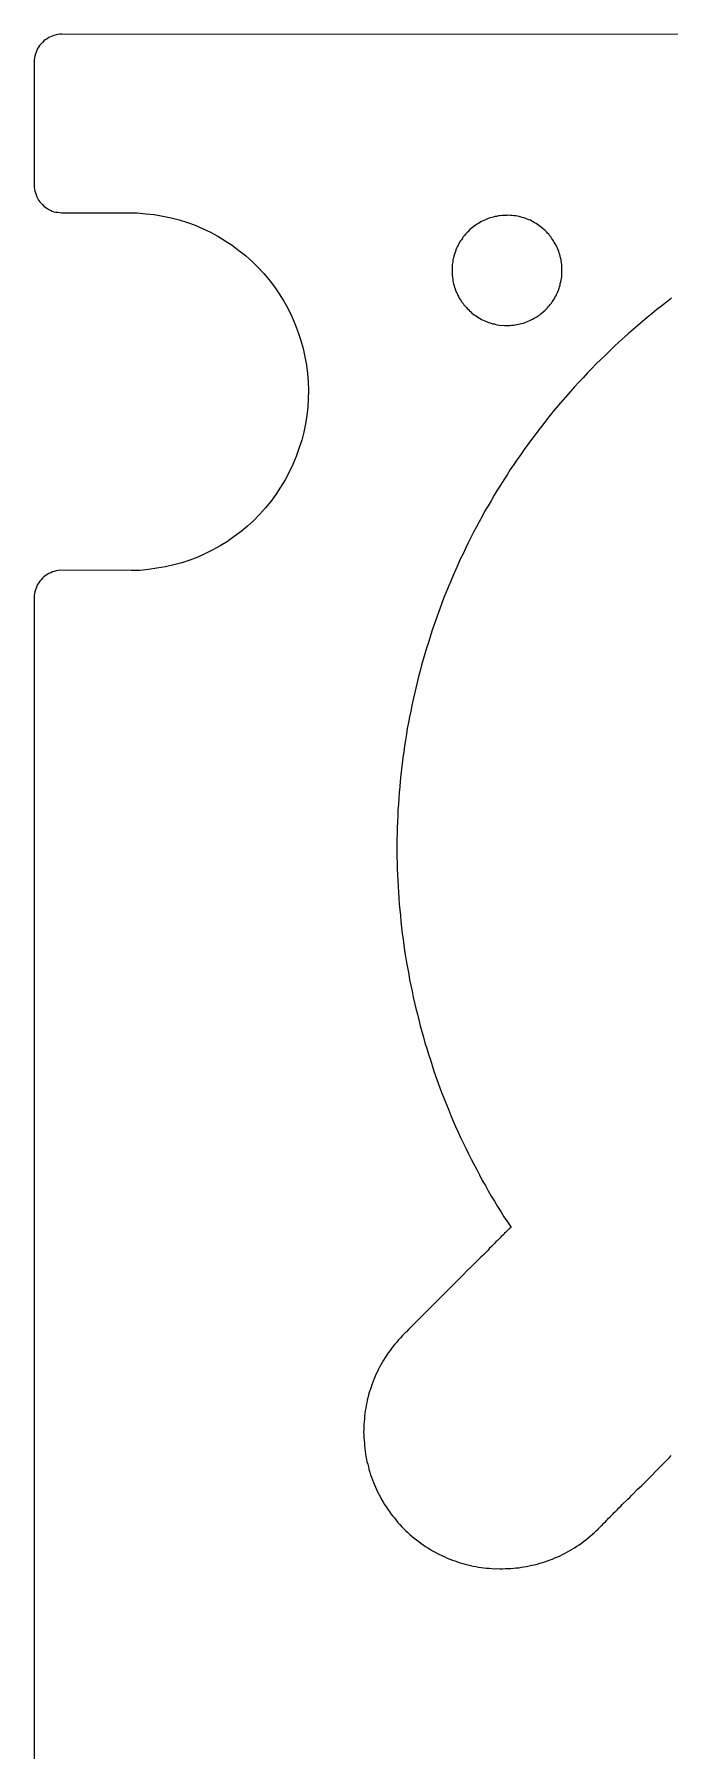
# Model space of a CAD drawing. Extents: x 14 to 158, y 769 to 1204.
# Drawn here: x 14 to 37.1, y 1142 to 1204.3 of the extents above; entities that cross this region are included whole.
import ezdxf

# ---------------------------------------------------------------- set-up
doc = ezdxf.new("R2010")
doc.units = 0

msp = doc.modelspace()

# ---------------------------------------------------------------- linework, layer by layer
at = {"layer": 'Top'}
for p, q in [((14.317443, 1203.968277), (14.26989, 1203.911231)), ((14.374489, 1204.018994), (14.317443, 1203.968277)), ((14.422041, 1204.057052), (14.374489, 1204.018994)), ((14.488581, 1204.098274), (14.422041, 1204.057052)), ((14.545628, 1204.139497), (14.488581, 1204.098274)), ((14.609003, 1204.171225), (14.545628, 1204.139497)), ((14.675544, 1204.196543), (14.609003, 1204.171225)), ((14.73892, 1204.221861), (14.675544, 1204.196543)), ((14.81179, 1204.237685), (14.73892, 1204.221861)), ((14.87833, 1204.253508), (14.81179, 1204.237685)), ((14.9512, 1204.26), (14.87833, 1204.253508)), ((15.0241, 1204.26), (14.9512, 1204.26)), ((156.20052, 1204.252397), (15.0241, 1204.26)), ((14.032211, 1203.410473), (14.02572, 1203.337603)), ((14.048035, 1203.473849), (14.032211, 1203.410473)), ((14.067023, 1203.5468), (14.048035, 1203.473849)), ((14.089176, 1203.613341), (14.067023, 1203.5468)), ((14.114494, 1203.676716), (14.089176, 1203.613341)), ((14.146223, 1203.743257), (14.114494, 1203.676716)), ((14.177951, 1203.800303), (14.146223, 1203.743257)), ((14.219174, 1203.854185), (14.177951, 1203.800303)), ((14.26989, 1203.911231), (14.219174, 1203.854185)), ((14.02572, 1203.337603), (14.0257, 1198.72)), ((14.0257, 1198.72), (14.032192, 1198.64713)), ((14.032192, 1198.64713), (14.048015, 1198.574179)), ((14.048015, 1198.574179), (14.067004, 1198.507639)), ((14.067004, 1198.507639), (14.089157, 1198.444263)), ((14.089157, 1198.444263), (14.114475, 1198.371312)), ((14.114475, 1198.371312), (14.146203, 1198.314265)), ((14.146203, 1198.314265), (14.177931, 1198.25089)), ((14.177931, 1198.25089), (14.219154, 1198.193843)), ((14.219154, 1198.193843), (14.269871, 1198.136797)), ((14.269871, 1198.136797), (14.317423, 1198.08608)), ((14.317423, 1198.08608), (14.364975, 1198.029034)), ((14.364975, 1198.029034), (14.422021, 1197.990976)), ((14.422021, 1197.990976), (14.479068, 1197.949754)), ((14.479068, 1197.949754), (14.545608, 1197.908531)), ((14.545608, 1197.908531), (14.608984, 1197.883213)), ((14.608984, 1197.883213), (14.675524, 1197.851485)), ((14.675524, 1197.851485), (14.7389, 1197.826167)), ((14.7389, 1197.826167), (14.802276, 1197.810343)), ((14.802276, 1197.810343), (14.87831, 1197.803852)), ((14.87831, 1197.803852), (14.95118, 1197.794357)), ((14.95118, 1197.794357), (15.014556, 1197.787866)), ((15.014556, 1197.787866), (17.7501, 1197.78)), ((17.7501, 1197.78), (18.067076, 1197.754682)), ((18.067076, 1197.754682), (18.37455, 1197.722954)), ((18.37455, 1197.722954), (18.682016, 1197.665908)), ((18.682016, 1197.665908), (18.983152, 1197.608861)), ((18.983152, 1197.608861), (19.27477, 1197.526448)), ((19.27477, 1197.526448), (19.575906, 1197.437698)), ((19.575906, 1197.437698), (19.858013, 1197.333092)), ((19.858013, 1197.333092), (20.143301, 1197.209473)), ((20.143301, 1197.209473), (20.419071, 1197.079508)), ((29.82411, 1197.179505), (29.741697, 1197.097092)), ((29.871662, 1197.217563), (29.82411, 1197.179505)), ((29.922379, 1197.252456), (29.871662, 1197.217563)), ((29.963601, 1197.290514), (29.922379, 1197.252456)), ((30.011153, 1197.325407), (29.963601, 1197.290514)), ((30.058705, 1197.357136), (30.011153, 1197.325407)), ((30.115752, 1197.388864), (30.058705, 1197.357136)), ((30.166469, 1197.420592), (30.115752, 1197.388864)), ((30.214021, 1197.455486), (30.166469, 1197.420592)), ((30.271067, 1197.477639), (30.214021, 1197.455486)), ((30.328113, 1197.512532), (30.271067, 1197.477639)), ((30.38516, 1197.534685), (30.328113, 1197.512532)), ((30.432712, 1197.560003), (30.38516, 1197.534685)), ((30.489758, 1197.575826), (30.432712, 1197.560003)), ((30.553134, 1197.601144), (30.489758, 1197.575826)), ((30.667251, 1197.632873), (30.553134, 1197.601144)), ((30.733791, 1197.648696), (30.667251, 1197.632873)), ((30.790837, 1197.65819), (30.733791, 1197.648696)), ((30.854213, 1197.674014), (30.790837, 1197.65819)), ((30.911259, 1197.680506), (30.854213, 1197.674014)), ((30.9778, 1197.69), (30.911259, 1197.680506)), ((31.04116, 1197.683508), (30.9778, 1197.69)), ((31.1077, 1197.69), (31.04116, 1197.683508)), ((31.1711, 1197.69), (31.1077, 1197.69)), ((31.234654, 1197.696492), (31.1711, 1197.69)), ((31.2917, 1197.69), (31.234654, 1197.696492)), ((31.358288, 1197.691204), (31.2917, 1197.69)), ((31.421664, 1197.68171), (31.358288, 1197.691204)), ((31.488205, 1197.675218), (31.421664, 1197.68171)), ((31.545251, 1197.659395), (31.488205, 1197.675218)), ((31.608627, 1197.649901), (31.545251, 1197.659395)), ((31.722744, 1197.618172), (31.608627, 1197.649901)), ((31.789284, 1197.602349), (31.722744, 1197.618172)), ((31.843166, 1197.577031), (31.789284, 1197.602349)), ((31.900212, 1197.561207), (31.843166, 1197.577031)), ((31.957258, 1197.535889), (31.900212, 1197.561207)), ((32.014304, 1197.513736), (31.957258, 1197.535889)), ((32.065021, 1197.478843), (32.014304, 1197.513736)), ((32.122068, 1197.45669), (32.065021, 1197.478843)), ((32.16962, 1197.421797), (32.122068, 1197.45669)), ((32.226666, 1197.399562), (32.16962, 1197.421797)), ((32.274218, 1197.35834), (32.226666, 1197.399562)), ((32.324935, 1197.326611), (32.274218, 1197.35834)), ((32.372487, 1197.291718), (32.324935, 1197.326611)), ((32.420039, 1197.25366), (32.372487, 1197.291718)), ((32.461262, 1197.218767), (32.420039, 1197.25366)), ((32.508814, 1197.180709), (32.461262, 1197.218767)), ((32.550036, 1197.139487), (32.508814, 1197.180709)), ((32.600753, 1197.098264), (32.550036, 1197.139487)), ((20.419071, 1197.079508), (20.68533, 1196.933695)), ((20.68533, 1196.933695), (20.94526, 1196.772034)), ((20.94526, 1196.772034), (21.198844, 1196.610381)), ((21.198844, 1196.610381), (21.442918, 1196.423362)), ((29.335801, 1196.497985), (29.313647, 1196.440938)), ((29.361118, 1196.551866), (29.335801, 1196.497985)), ((29.392847, 1196.608912), (29.361118, 1196.551866)), ((29.418164, 1196.659629), (29.392847, 1196.608912)), ((29.449893, 1196.716676), (29.418164, 1196.659629)), ((29.484786, 1196.764228), (29.449893, 1196.716676)), ((29.516514, 1196.81178), (29.484786, 1196.764228)), ((29.548243, 1196.862497), (29.516514, 1196.81178)), ((29.579971, 1196.910049), (29.548243, 1196.862497)), ((29.621194, 1196.957601), (29.579971, 1196.910049)), ((29.662416, 1197.008318), (29.621194, 1196.957601)), ((29.703639, 1197.04954), (29.662416, 1197.008318)), ((29.741697, 1197.097092), (29.703639, 1197.04954)), ((32.638811, 1197.050712), (32.600753, 1197.098264)), ((32.680034, 1197.009489), (32.638811, 1197.050712)), ((32.711762, 1196.958773), (32.680034, 1197.009489)), ((32.752985, 1196.91122), (32.711762, 1196.958773)), ((32.784713, 1196.863668), (32.752985, 1196.91122)), ((32.819606, 1196.812952), (32.784713, 1196.863668)), ((32.857664, 1196.765399), (32.819606, 1196.812952)), ((32.882982, 1196.717847), (32.857664, 1196.765399)), ((32.91471, 1196.660801), (32.882982, 1196.717847)), ((32.949604, 1196.610084), (32.91471, 1196.660801)), ((32.971757, 1196.553038), (32.949604, 1196.610084)), ((32.997074, 1196.499156), (32.971757, 1196.553038)), ((33.022392, 1196.44211), (32.997074, 1196.499156)), ((21.442918, 1196.423362), (21.683819, 1196.236343)), ((21.683819, 1196.236343), (21.912045, 1196.027138)), ((21.912045, 1196.027138), (22.13076, 1195.81476)), ((29.183488, 1195.905352), (29.173994, 1195.838812)), ((29.18998, 1195.968728), (29.183488, 1195.905352)), ((29.199474, 1196.025774), (29.18998, 1195.968728)), ((29.205966, 1196.092315), (29.199474, 1196.025774)), ((29.224954, 1196.146196), (29.205966, 1196.092315)), ((29.240778, 1196.212737), (29.224954, 1196.146196)), ((29.272506, 1196.326846), (29.240778, 1196.212737)), ((29.297824, 1196.383892), (29.272506, 1196.326846)), ((29.313647, 1196.440938), (29.297824, 1196.383892)), ((33.044545, 1196.385064), (33.022392, 1196.44211)), ((33.060369, 1196.328018), (33.044545, 1196.385064)), ((33.079357, 1196.270971), (33.060369, 1196.328018)), ((33.095181, 1196.213925), (33.079357, 1196.270971)), ((33.111005, 1196.147384), (33.095181, 1196.213925)), ((33.126828, 1196.093503), (33.111005, 1196.147384)), ((33.136322, 1196.026962), (33.126828, 1196.093503)), ((33.142814, 1195.969916), (33.136322, 1196.026962)), ((33.152308, 1195.90654), (33.142814, 1195.969916)), ((33.1588, 1195.84), (33.152308, 1195.90654)), ((22.13076, 1195.81476), (22.343138, 1195.586534)), ((22.343138, 1195.586534), (22.536495, 1195.351963)), ((22.536495, 1195.351963), (22.733025, 1195.101552)), ((29.173994, 1195.838812), (29.174, 1195.58)), ((29.174, 1195.58), (29.183494, 1195.513459)), ((29.183494, 1195.513459), (29.189986, 1195.450084)), ((29.189986, 1195.450084), (29.19948, 1195.383543)), ((29.19948, 1195.383543), (29.205972, 1195.326497)), ((29.205972, 1195.326497), (29.215466, 1195.263121)), ((29.215466, 1195.263121), (29.23129, 1195.206075)), ((33.101551, 1195.218477), (33.117374, 1195.281853)), ((33.117374, 1195.281853), (33.136363, 1195.338899)), ((33.136363, 1195.338899), (33.142854, 1195.40544)), ((33.142854, 1195.40544), (33.152349, 1195.468816)), ((33.152349, 1195.468816), (33.15884, 1195.525862)), ((33.15884, 1195.525862), (33.1588, 1195.84)), ((22.733025, 1195.101552), (22.901023, 1194.847968)), ((22.901023, 1194.847968), (23.072194, 1194.581709)), ((29.23129, 1195.206075), (29.247113, 1195.142699)), ((29.247113, 1195.142699), (29.262937, 1195.085653)), ((29.262937, 1195.085653), (29.288255, 1195.028607)), ((29.288255, 1195.028607), (29.304078, 1194.97156)), ((29.304078, 1194.97156), (29.354795, 1194.857451)), ((29.354795, 1194.857451), (29.376948, 1194.809899)), ((29.376948, 1194.809899), (29.408677, 1194.752853)), ((29.408677, 1194.752853), (29.433994, 1194.695807)), ((29.433994, 1194.695807), (29.465723, 1194.64509)), ((29.465723, 1194.64509), (29.500616, 1194.597538)), ((32.841637, 1194.609956), (32.876531, 1194.657509)), ((32.876531, 1194.657509), (32.908259, 1194.714555)), ((32.908259, 1194.714555), (32.933577, 1194.762107)), ((32.933577, 1194.762107), (32.965305, 1194.819153)), ((32.965305, 1194.819153), (32.987458, 1194.8762)), ((32.987458, 1194.8762), (33.012776, 1194.923752)), ((33.012776, 1194.923752), (33.038094, 1194.980798)), ((33.038094, 1194.980798), (33.053918, 1195.047338)), ((33.053918, 1195.047338), (33.069741, 1195.104385)), ((33.069741, 1195.104385), (33.095059, 1195.161431)), ((33.095059, 1195.161431), (33.101551, 1195.218477)), ((37.136611, 1194.687487), (36.955937, 1194.551185)), ((23.072194, 1194.581709), (23.227517, 1194.305931)), ((23.227517, 1194.305931), (23.363819, 1194.020651)), ((23.363819, 1194.020651), (23.487438, 1193.738536)), ((29.500616, 1194.597538), (29.532344, 1194.549986)), ((29.532344, 1194.549986), (29.573567, 1194.499269)), ((29.573567, 1194.499269), (29.605295, 1194.451717)), ((29.605295, 1194.451717), (29.646518, 1194.404165)), ((29.646518, 1194.404165), (29.687741, 1194.362942)), ((29.687741, 1194.362942), (29.725798, 1194.312225)), ((29.725798, 1194.312225), (29.767021, 1194.274167)), ((29.767021, 1194.274167), (29.808244, 1194.232945)), ((29.808244, 1194.232945), (29.855796, 1194.191722)), ((29.855796, 1194.191722), (29.897018, 1194.1505)), ((29.897018, 1194.1505), (29.94457, 1194.109277)), ((29.94457, 1194.109277), (29.995287, 1194.077549)), ((29.995287, 1194.077549), (30.042839, 1194.04582)), ((30.042839, 1194.04582), (30.093556, 1194.014092)), ((30.093556, 1194.014092), (30.141108, 1193.982363)), ((32.201153, 1193.991723), (32.248705, 1194.017041)), ((32.248705, 1194.017041), (32.305752, 1194.058263)), ((32.305752, 1194.058263), (32.356468, 1194.089992)), ((32.356468, 1194.089992), (32.397691, 1194.12172)), ((32.397691, 1194.12172), (32.492787, 1194.204141)), ((32.492787, 1194.204141), (32.53401, 1194.242199)), ((32.53401, 1194.242199), (32.575232, 1194.283421)), ((32.575232, 1194.283421), (32.622784, 1194.324644)), ((32.622784, 1194.324644), (32.664007, 1194.372196)), ((32.664007, 1194.372196), (32.695735, 1194.413419)), ((32.695735, 1194.413419), (32.736958, 1194.464135)), ((32.736958, 1194.464135), (32.778181, 1194.511688)), ((32.778181, 1194.511688), (32.809909, 1194.55924)), ((32.809909, 1194.55924), (32.841637, 1194.609956)), ((36.429748, 1194.135941), (36.252239, 1193.990136)), ((36.600919, 1194.275416), (36.429748, 1194.135941)), ((36.778428, 1194.411718), (36.600919, 1194.275416)), ((36.955937, 1194.551185), (36.778428, 1194.411718)), ((23.487438, 1193.738536), (23.592044, 1193.446918)), ((23.592044, 1193.446918), (23.690305, 1193.152128)), ((30.141108, 1193.982363), (30.198155, 1193.94747)), ((30.198155, 1193.94747), (30.245707, 1193.915742)), ((30.245707, 1193.915742), (30.302753, 1193.890424)), ((30.302753, 1193.890424), (30.359799, 1193.868271)), ((30.359799, 1193.868271), (30.473908, 1193.817554)), ((30.473908, 1193.817554), (30.588025, 1193.785826)), ((30.588025, 1193.785826), (30.645072, 1193.760508)), ((30.645072, 1193.760508), (30.708447, 1193.754016)), ((30.708447, 1193.754016), (30.765494, 1193.738193)), ((30.765494, 1193.738193), (30.828869, 1193.722369)), ((30.828869, 1193.722369), (30.885916, 1193.712875)), ((30.885916, 1193.712875), (30.952456, 1193.703381)), ((30.952456, 1193.703381), (31.0158, 1193.71)), ((31.0158, 1193.71), (31.08234, 1193.703508)), ((31.08234, 1193.703508), (31.2694, 1193.7)), ((31.2694, 1193.7), (31.332776, 1193.706492)), ((31.332776, 1193.706492), (31.399316, 1193.715986)), ((31.399316, 1193.715986), (31.462692, 1193.72548)), ((31.462692, 1193.72548), (31.519738, 1193.731972)), ((31.519738, 1193.731972), (31.586279, 1193.741466)), ((31.586279, 1193.741466), (31.64016, 1193.75729)), ((31.64016, 1193.75729), (31.697207, 1193.773113)), ((31.697207, 1193.773113), (31.763747, 1193.788937)), ((31.763747, 1193.788937), (31.820793, 1193.80476)), ((31.820793, 1193.80476), (31.93491, 1193.855477)), ((31.93491, 1193.855477), (31.991957, 1193.87763)), ((31.991957, 1193.87763), (32.045838, 1193.902948)), ((32.045838, 1193.902948), (32.096555, 1193.928266)), ((32.096555, 1193.928266), (32.153601, 1193.959994)), ((32.153601, 1193.959994), (32.201153, 1193.991723)), ((35.570726, 1193.406892), (35.228392, 1193.096245)), ((35.738733, 1193.552697), (35.570726, 1193.406892)), ((36.252239, 1193.990136), (35.738733, 1193.552697)), ((23.690305, 1193.152128), (23.769585, 1192.860502)), ((23.769585, 1192.860502), (23.836126, 1192.562539)), ((34.89556, 1192.782442), (34.733899, 1192.627119)), ((35.066731, 1192.944095), (34.89556, 1192.782442)), ((35.228392, 1193.096245), (35.066731, 1192.944095)), ((23.836126, 1192.562539), (23.893172, 1192.261411)), ((23.893172, 1192.261411), (23.93123, 1191.953937)), ((34.407412, 1192.303797), (34.245751, 1192.138971)), ((34.572246, 1192.465458), (34.407412, 1192.303797)), ((34.733899, 1192.627119), (34.572246, 1192.465458)), ((23.93123, 1191.953937), (23.956548, 1191.652809)), ((23.956548, 1191.652809), (23.966042, 1191.345335)), ((33.776625, 1191.644478), (33.621302, 1191.473307)), ((33.928775, 1191.806139), (33.776625, 1191.644478)), ((34.08409, 1191.97731), (33.928775, 1191.806139)), ((34.245751, 1192.138971), (34.08409, 1191.97731)), ((23.956548, 1191.044207), (23.940724, 1190.736733)), ((23.966042, 1191.345335), (23.956548, 1191.044207)), ((33.465979, 1191.305309), (33.028549, 1190.791803)), ((33.621302, 1191.473307), (33.465979, 1191.305309)), ((23.908996, 1190.435605), (23.858279, 1190.134477)), ((23.940724, 1190.736733), (23.908996, 1190.435605)), ((32.600629, 1190.275125), (32.461154, 1190.094451)), ((32.736931, 1190.443123), (32.600629, 1190.275125)), ((32.882736, 1190.623805), (32.736931, 1190.443123)), ((33.028549, 1190.791803), (32.882736, 1190.623805)), ((23.794903, 1189.833341), (23.722033, 1189.535386)), ((23.858279, 1190.134477), (23.794903, 1189.833341)), ((32.185385, 1189.739433), (32.05542, 1189.558751)), ((32.324852, 1189.916942), (32.185385, 1189.739433)), ((32.461154, 1190.094451), (32.324852, 1189.916942)), ((23.623773, 1189.240587), (23.519167, 1188.948969)), ((23.722033, 1189.535386), (23.623773, 1189.240587)), ((31.789161, 1189.203733), (31.665534, 1189.016714)), ((31.919118, 1189.381242), (31.789161, 1189.203733)), ((32.05542, 1189.558751), (31.919118, 1189.381242)), ((23.405058, 1188.657343), (23.268756, 1188.381573)), ((23.519167, 1188.948969), (23.405058, 1188.657343)), ((31.285158, 1188.471512), (31.171049, 1188.284493)), ((31.415123, 1188.652186), (31.285158, 1188.471512)), ((31.535577, 1188.836032), (31.415123, 1188.652186)), ((31.665534, 1189.016714), (31.535577, 1188.836032)), ((22.958117, 1187.830026), (22.79011, 1187.570104)), ((23.11977, 1188.099458), (22.958117, 1187.830026)), ((23.268756, 1188.381573), (23.11977, 1188.099458)), ((30.926976, 1187.913627), (30.812859, 1187.726608)), ((31.050595, 1188.100638), (30.926976, 1187.913627)), ((31.171049, 1188.284493), (31.050595, 1188.100638)), ((22.603099, 1187.319693), (22.406569, 1187.085122)), ((22.79011, 1187.570104), (22.603099, 1187.319693)), ((30.587806, 1187.343059), (30.480035, 1187.159213)), ((30.701915, 1187.539589), (30.587806, 1187.343059)), ((30.812859, 1187.726608), (30.701915, 1187.539589)), ((21.984986, 1186.628671), (21.75676, 1186.425804)), ((22.197364, 1186.847394), (21.984986, 1186.628671)), ((22.406569, 1187.085122), (22.197364, 1186.847394)), ((30.156714, 1186.582307), (30.058453, 1186.395288)), ((30.26132, 1186.775664), (30.156714, 1186.582307)), ((30.369091, 1186.972194), (30.26132, 1186.775664)), ((30.480035, 1187.159213), (30.369091, 1186.972194)), ((21.278115, 1186.045428), (21.027704, 1185.867919)), ((21.522189, 1186.232447), (21.278115, 1186.045428)), ((21.75676, 1186.425804), (21.522189, 1186.232447)), ((29.855586, 1186.005401), (29.76049, 1185.812044)), ((29.953847, 1186.198758), (29.855586, 1186.005401)), ((30.058453, 1186.395288), (29.953847, 1186.198758)), ((19.949968, 1185.297359), (19.664688, 1185.192753)), ((20.232083, 1185.427324), (19.949968, 1185.297359)), ((20.501515, 1185.557281), (20.232083, 1185.427324)), ((20.767782, 1185.712604), (20.501515, 1185.557281)), ((21.027704, 1185.867919), (20.767782, 1185.712604)), ((29.573471, 1185.422157), (29.47521, 1185.21929)), ((29.662221, 1185.615514), (29.573471, 1185.422157)), ((29.76049, 1185.812044), (29.662221, 1185.615514)), ((14.552028, 1184.705989), (14.488652, 1184.664766)), ((14.618568, 1184.731307), (14.552028, 1184.705989)), ((14.681944, 1184.763035), (14.618568, 1184.731307)), ((14.748484, 1184.778859), (14.681944, 1184.763035)), ((14.821354, 1184.794682), (14.748484, 1184.778859)), ((14.88473, 1184.810506), (14.821354, 1184.794682)), ((14.9576, 1184.82), (14.88473, 1184.810506)), ((17.537754, 1184.812182), (14.9576, 1184.82)), ((17.85473, 1184.818674), (17.537754, 1184.812182)), ((18.162204, 1184.853567), (17.85473, 1184.818674)), ((18.472842, 1184.891625), (18.162204, 1184.853567)), ((18.780316, 1184.942342), (18.472842, 1184.891625)), ((19.081444, 1185.015212), (18.780316, 1184.942342)), ((19.37307, 1185.094492), (19.081444, 1185.015212)), ((19.664688, 1185.192753), (19.37307, 1185.094492)), ((29.297701, 1184.829403), (29.21528, 1184.626536)), ((29.386452, 1185.022768), (29.297701, 1184.829403)), ((29.47521, 1185.21929), (29.386452, 1185.022768)), ((14.06707, 1184.113316), (14.048081, 1184.040446)), ((14.089223, 1184.176692), (14.06707, 1184.113316)), ((14.120951, 1184.243232), (14.089223, 1184.176692)), ((14.146269, 1184.306608), (14.120951, 1184.243232)), ((14.187491, 1184.363654), (14.146269, 1184.306608)), ((14.228714, 1184.430195), (14.187491, 1184.363654)), ((14.276266, 1184.477747), (14.228714, 1184.430195)), ((14.323818, 1184.534793), (14.276266, 1184.477747)), ((14.374535, 1184.582345), (14.323818, 1184.534793)), ((14.488652, 1184.664766), (14.374535, 1184.582345)), ((29.044117, 1184.227147), (28.964837, 1184.02428)), ((29.12653, 1184.430014), (29.044117, 1184.227147)), ((29.21528, 1184.626536), (29.12653, 1184.430014)), ((14.025766, 1183.901036), (14.0257, 1132.21)), ((14.032258, 1183.973906), (14.025766, 1183.901036)), ((14.048081, 1184.040446), (14.032258, 1183.973906)), ((28.727141, 1183.425189), (28.581328, 1183.019454)), ((28.809554, 1183.628056), (28.727141, 1183.425189)), ((28.882424, 1183.830923), (28.809554, 1183.628056)), ((28.964837, 1184.02428), (28.882424, 1183.830923)), ((28.517953, 1182.816587), (28.445083, 1182.61372)), ((28.581328, 1183.019454), (28.517953, 1182.816587)), ((28.315166, 1182.198475), (28.248626, 1181.995608)), ((28.378542, 1182.401342), (28.315166, 1182.198475)), ((28.445083, 1182.61372), (28.378542, 1182.401342)), ((28.128204, 1181.583528), (28.071158, 1181.380661)), ((28.18525, 1181.792741), (28.128204, 1181.583528)), ((28.248626, 1181.995608), (28.18525, 1181.792741)), ((27.957065, 1180.965424), (27.909513, 1180.756211)), ((28.014111, 1181.168291), (27.957065, 1180.965424)), ((28.071158, 1181.380661), (28.014111, 1181.168291)), ((27.811244, 1180.340966), (27.763692, 1180.131761)), ((27.861961, 1180.543833), (27.811244, 1180.340966)), ((27.909513, 1180.756211), (27.861961, 1180.543833)), ((27.674917, 1179.707005), (27.633695, 1179.504138)), ((27.712975, 1179.919383), (27.674917, 1179.707005)), ((27.763692, 1180.131761), (27.712975, 1179.919383)), ((27.551249, 1179.082555), (27.519521, 1178.87335)), ((27.592472, 1179.294933), (27.551249, 1179.082555)), ((27.633695, 1179.504138), (27.592472, 1179.294933)), ((27.456064, 1178.451767), (27.421171, 1178.239389)), ((27.487793, 1178.660972), (27.456064, 1178.451767)), ((27.519521, 1178.87335), (27.487793, 1178.660972)), ((27.389443, 1178.030184), (27.364125, 1177.817806)), ((27.421171, 1178.239389), (27.389443, 1178.030184)), ((27.316654, 1177.396223), (27.291336, 1177.177508)), ((27.341972, 1177.605428), (27.316654, 1177.396223)), ((27.364125, 1177.817806), (27.341972, 1177.605428)), ((27.259689, 1176.755925), (27.243865, 1176.543547)), ((27.275513, 1176.96513), (27.259689, 1176.755925)), ((27.291336, 1177.177508), (27.275513, 1176.96513)), ((27.212218, 1176.121964), (27.202724, 1175.903241)), ((27.228042, 1176.334334), (27.212218, 1176.121964)), ((27.243865, 1176.543547), (27.228042, 1176.334334)), ((27.196232, 1175.690871), (27.186738, 1175.481658)), ((27.186738, 1175.481658), (27.1868, 1175.27)), ((27.202724, 1175.903241), (27.196232, 1175.690871)), ((27.177306, 1175.051285), (27.1773, 1174.42)), ((27.1868, 1175.27), (27.177306, 1175.051285)), ((27.1773, 1174.42), (27.186794, 1174.201285)), ((27.186794, 1174.201285), (27.1868, 1173.99)), ((27.1868, 1173.99), (27.196294, 1173.777622)), ((27.196294, 1173.777622), (27.202786, 1173.568417)), ((27.202786, 1173.568417), (27.21861, 1173.356039)), ((27.21861, 1173.356039), (27.228104, 1173.137324)), ((27.228104, 1173.137324), (27.243927, 1172.924946)), ((27.243927, 1172.924946), (27.259751, 1172.715741)), ((27.259751, 1172.715741), (27.275575, 1172.503363)), ((27.275575, 1172.503363), (27.300892, 1172.294158)), ((27.300892, 1172.294158), (27.316716, 1172.08178)), ((27.316716, 1172.08178), (27.342034, 1171.863065)), ((27.342034, 1171.863065), (27.364187, 1171.650687)), ((27.364187, 1171.650687), (27.39908, 1171.441474)), ((27.39908, 1171.441474), (27.421233, 1171.229104)), ((27.421233, 1171.229104), (27.456126, 1171.019891)), ((27.456126, 1171.019891), (27.487855, 1170.807513)), ((27.487855, 1170.807513), (27.519583, 1170.598308)), ((27.519583, 1170.598308), (27.601996, 1170.173553)), ((27.601996, 1170.173553), (27.633724, 1169.970686)), ((27.633724, 1169.970686), (27.681276, 1169.761481)), ((27.681276, 1169.761481), (27.722499, 1169.549103)), ((27.722499, 1169.549103), (27.763722, 1169.339898)), ((27.763722, 1169.339898), (27.811274, 1169.12752)), ((27.811274, 1169.12752), (27.861991, 1168.924653)), ((27.861991, 1168.924653), (27.915872, 1168.715448)), ((27.915872, 1168.715448), (27.966589, 1168.512581)), ((27.966589, 1168.512581), (28.023635, 1168.300203)), ((28.023635, 1168.300203), (28.080681, 1168.090998)), ((28.080681, 1168.090998), (28.137728, 1167.888131)), ((28.137728, 1167.888131), (28.191609, 1167.685264)), ((28.191609, 1167.685264), (28.25815, 1167.472886)), ((28.25815, 1167.472886), (28.315196, 1167.270019)), ((28.315196, 1167.270019), (28.388066, 1167.067152)), ((28.388066, 1167.067152), (28.451442, 1166.864285)), ((28.451442, 1166.864285), (28.517982, 1166.651907)), ((28.517982, 1166.651907), (28.736697, 1166.043305)), ((28.736697, 1166.043305), (28.809567, 1165.849948)), ((28.809567, 1165.849948), (28.891988, 1165.647081)), ((28.891988, 1165.647081), (28.971268, 1165.444214)), ((28.971268, 1165.444214), (29.053681, 1165.241347)), ((29.053681, 1165.241347), (29.132962, 1165.04799)), ((29.132962, 1165.04799), (29.215375, 1164.845123)), ((29.215375, 1164.845123), (29.304133, 1164.648593)), ((29.304133, 1164.648593), (29.392883, 1164.445726)), ((29.392883, 1164.445726), (29.484807, 1164.252369)), ((29.484807, 1164.252369), (29.579903, 1164.055839)), ((29.579903, 1164.055839), (29.668661, 1163.862482)), ((29.668661, 1163.862482), (29.766922, 1163.659615)), ((29.766922, 1163.659615), (29.865183, 1163.463085)), ((29.865183, 1163.463085), (29.963452, 1163.276066)), ((29.963452, 1163.276066), (30.06805, 1163.082709)), ((30.06805, 1163.082709), (30.166319, 1162.889352)), ((30.166319, 1162.889352), (30.270917, 1162.692822)), ((30.270917, 1162.692822), (30.385034, 1162.505811)), ((30.385034, 1162.505811), (30.48964, 1162.312446)), ((30.48964, 1162.312446), (30.594238, 1162.125435)), ((30.594238, 1162.125435), (30.708355, 1161.938416)), ((30.708355, 1161.938416), (30.822464, 1161.745059)), ((30.822464, 1161.745059), (30.942918, 1161.55804)), ((30.942918, 1161.55804), (31.057027, 1161.371021)), ((31.057027, 1161.371021), (31.180654, 1161.193512)), ((31.180654, 1161.193512), (31.301108, 1161.006493)), ((30.717607, 1160.401985), (30.60349, 1160.287868)), ((30.765159, 1160.459032), (30.717607, 1160.401985)), ((30.822205, 1160.506584), (30.765159, 1160.459032)), ((30.920474, 1160.604844), (30.822205, 1160.506584)), ((30.958532, 1160.652397), (30.920474, 1160.604844)), ((31.009249, 1160.693619), (30.958532, 1160.652397)), ((31.050471, 1160.734842), (31.009249, 1160.693619)), ((31.0822, 1160.7729), (31.050471, 1160.734842)), ((31.123422, 1160.807793), (31.0822, 1160.7729)), ((31.212173, 1160.896543), (31.123422, 1160.807793)), ((31.234326, 1160.921861), (31.212173, 1160.896543)), ((31.253314, 1160.937685), (31.234326, 1160.921861)), ((31.259806, 1160.953508), (31.253314, 1160.937685)), ((31.2693, 1160.96), (31.259806, 1160.953508)), ((31.275776, 1160.954176), (31.2693, 1160.96)), ((31.2916, 1160.97), (31.275776, 1160.954176)), ((31.301108, 1160.981175), (31.2916, 1160.98)), ((31.2916, 1160.98), (31.2916, 1160.97)), ((31.301108, 1161.006493), (31.310602, 1160.990669)), ((31.310602, 1160.990669), (31.301108, 1160.981175)), ((30.15663, 1159.841008), (30.08376, 1159.768138)), ((30.220005, 1159.907549), (30.15663, 1159.841008)), ((30.286546, 1159.970924), (30.220005, 1159.907549)), ((30.479903, 1160.164281), (30.286546, 1159.970924)), ((30.536949, 1160.230822), (30.479903, 1160.164281)), ((30.60349, 1160.287868), (30.536949, 1160.230822)), ((29.579788, 1159.264168), (27.681078, 1157.365448)), ((29.725601, 1159.419483), (29.579788, 1159.264168)), ((29.871414, 1159.555785), (29.725601, 1159.419483)), ((30.017219, 1159.704763), (29.871414, 1159.555785)), ((30.08376, 1159.768138), (30.017219, 1159.704763)), ((27.608127, 1157.292497), (27.519377, 1157.203738)), ((27.639856, 1157.333719), (27.608127, 1157.292497)), ((27.681078, 1157.365448), (27.639856, 1157.333719)), ((27.040935, 1156.677647), (26.974394, 1156.595226)), ((27.10431, 1156.756846), (27.040935, 1156.677647)), ((27.170851, 1156.829797), (27.10431, 1156.756846)), ((27.234227, 1156.91221), (27.170851, 1156.829797)), ((27.307097, 1156.98508), (27.234227, 1156.91221)), ((27.379966, 1157.067493), (27.307097, 1156.98508)), ((27.41486, 1157.099221), (27.379966, 1157.067493)), ((27.478235, 1157.162597), (27.41486, 1157.099221)), ((27.494059, 1157.187915), (27.478235, 1157.162597)), ((27.519377, 1157.203738), (27.494059, 1157.187915)), ((26.644775, 1156.091198), (26.594059, 1156.002439)), ((26.692328, 1156.173611), (26.644775, 1156.091198)), ((26.749374, 1156.262369), (26.692328, 1156.173611)), ((26.796926, 1156.344782), (26.749374, 1156.262369)), ((26.853972, 1156.433532), (26.796926, 1156.344782)), ((26.920513, 1156.512813), (26.853972, 1156.433532)), ((26.974394, 1156.595226), (26.920513, 1156.512813)), ((26.334064, 1155.466748), (26.302336, 1155.37799)), ((26.375287, 1155.555498), (26.334064, 1155.466748)), ((26.416509, 1155.647422), (26.375287, 1155.555498)), ((26.457732, 1155.73618), (26.416509, 1155.647422)), ((26.49579, 1155.824931), (26.457732, 1155.73618)), ((26.546507, 1155.913689), (26.49579, 1155.824931)), ((26.594059, 1156.002439), (26.546507, 1155.913689)), ((26.124786, 1154.810594), (26.099469, 1154.721844)), ((26.146939, 1154.908863), (26.124786, 1154.810594)), ((26.172257, 1155.003959), (26.146939, 1154.908863)), ((26.203986, 1155.092709), (26.172257, 1155.003959)), ((26.238879, 1155.19097), (26.203986, 1155.092709)), ((26.270607, 1155.279729), (26.238879, 1155.19097)), ((26.302336, 1155.37799), (26.270607, 1155.279729)), ((26.017186, 1154.233696), (26.001362, 1154.135427)), ((26.02668, 1154.331957), (26.017186, 1154.233696)), ((26.042504, 1154.430218), (26.02668, 1154.331957)), ((26.058327, 1154.525314), (26.042504, 1154.430218)), ((26.083645, 1154.623583), (26.058327, 1154.525314)), ((26.099469, 1154.721844), (26.083645, 1154.623583)), ((25.9788, 1153.65), (25.969306, 1153.554904)), ((25.969306, 1153.554904), (25.9788, 1153.456643)), ((25.978884, 1153.85332), (25.9788, 1153.65)), ((25.985376, 1153.948408), (25.978884, 1153.85332)), ((25.99487, 1154.040339), (25.985376, 1153.948408)), ((26.001362, 1154.135427), (25.99487, 1154.040339)), ((25.9788, 1153.456643), (25.9788, 1153.36)), ((25.9788, 1153.36), (25.985292, 1153.261739)), ((25.985292, 1153.261739), (25.994786, 1153.166643)), ((25.994786, 1153.166643), (26.001278, 1153.068382)), ((26.001278, 1153.068382), (26.010772, 1152.970122)), ((26.010772, 1152.970122), (26.026595, 1152.875025)), ((26.026595, 1152.875025), (26.03609, 1152.776756)), ((26.03609, 1152.776756), (26.051913, 1152.678496)), ((26.051913, 1152.678496), (26.074066, 1152.580235)), ((26.074066, 1152.580235), (26.08989, 1152.485139)), ((26.08989, 1152.485139), (26.115208, 1152.39638)), ((26.115208, 1152.39638), (26.140526, 1152.298119)), ((26.140526, 1152.298119), (26.162679, 1152.199859)), ((36.623283, 1152.207301), (36.914901, 1152.498919)), ((36.914901, 1152.498919), (37.063887, 1152.638394)), ((37.063887, 1152.638394), (37.127263, 1152.711264)), ((26.162679, 1152.199859), (26.197572, 1152.1111)), ((26.197572, 1152.1111), (26.219725, 1152.012839)), ((26.219725, 1152.012839), (26.254618, 1151.924081)), ((26.254618, 1151.924081), (26.286347, 1151.82582)), ((26.286347, 1151.82582), (26.327569, 1151.737062)), ((26.327569, 1151.737062), (26.359298, 1151.648311)), ((36.040039, 1151.614547), (36.331657, 1151.906165)), ((36.331657, 1151.906165), (36.623283, 1152.207301)), ((26.359298, 1151.648311), (26.40052, 1151.559553)), ((26.40052, 1151.559553), (26.441743, 1151.461292)), ((26.441743, 1151.461292), (26.479801, 1151.372542)), ((26.479801, 1151.372542), (26.530517, 1151.283783)), ((26.530517, 1151.283783), (26.57807, 1151.20137)), ((26.57807, 1151.20137), (26.619292, 1151.112612)), ((26.619292, 1151.112612), (26.676338, 1151.023861)), ((35.349122, 1150.933116), (35.545644, 1151.129646)), ((35.545644, 1151.129646), (35.618514, 1151.193022)), ((35.618514, 1151.193022), (35.68189, 1151.265892)), ((35.68189, 1151.265892), (35.754759, 1151.332432)), ((35.754759, 1151.332432), (35.894227, 1151.478245)), ((35.894227, 1151.478245), (36.040039, 1151.614547)), ((26.676338, 1151.023861), (26.723891, 1150.941449)), ((26.723891, 1150.941449), (26.780937, 1150.85269)), ((26.780937, 1150.85269), (26.837983, 1150.77341)), ((26.837983, 1150.77341), (26.895029, 1150.690997)), ((26.895029, 1150.690997), (26.952076, 1150.602246)), ((26.952076, 1150.602246), (27.015451, 1150.519825)), ((27.015451, 1150.519825), (27.081992, 1150.446956)), ((27.081992, 1150.446956), (27.145368, 1150.367675)), ((34.813471, 1150.391136), (34.854694, 1150.438688)), ((34.854694, 1150.438688), (34.905411, 1150.48624)), ((34.905411, 1150.48624), (34.952963, 1150.536957)), ((34.952963, 1150.536957), (35.010009, 1150.584509)), ((35.010009, 1150.584509), (35.057561, 1150.641555)), ((35.057561, 1150.641555), (35.114607, 1150.689107)), ((35.114607, 1150.689107), (35.171654, 1150.755648)), ((35.171654, 1150.755648), (35.2287, 1150.812694)), ((35.2287, 1150.812694), (35.292076, 1150.869741)), ((35.292076, 1150.869741), (35.349122, 1150.933116)), ((27.145368, 1150.367675), (27.211908, 1150.285262)), ((27.211908, 1150.285262), (27.275284, 1150.212392)), ((27.275284, 1150.212392), (27.348154, 1150.12998)), ((27.348154, 1150.12998), (27.493967, 1149.984167)), ((27.493967, 1149.984167), (27.57638, 1149.920791)), ((27.57638, 1149.920791), (27.649249, 1149.847921)), ((27.649249, 1149.847921), (27.731662, 1149.78138)), ((34.188852, 1149.786305), (34.271265, 1149.859175)), ((34.271265, 1149.859175), (34.344135, 1149.925716)), ((34.344135, 1149.925716), (34.417005, 1149.998667)), ((34.417005, 1149.998667), (34.458227, 1150.030395)), ((34.458227, 1150.030395), (34.474051, 1150.055713)), ((34.474051, 1150.055713), (34.4805, 1150.05)), ((34.4805, 1150.05), (34.4805, 1150.06)), ((34.4805, 1150.06), (34.49, 1150.06)), ((34.49, 1150.06), (34.49, 1150.07)), ((34.49, 1150.07), (34.4995, 1150.07)), ((34.4995, 1150.08), (34.505992, 1150.089494)), ((34.4995, 1150.07), (34.4995, 1150.08)), ((34.505992, 1150.089494), (34.5155, 1150.09)), ((34.5155, 1150.09), (34.531324, 1150.105824)), ((34.531324, 1150.105824), (34.547147, 1150.131141)), ((34.547147, 1150.131141), (34.572465, 1150.153376)), ((34.572465, 1150.153376), (34.594618, 1150.178694)), ((34.594618, 1150.178694), (34.629511, 1150.204011)), ((34.629511, 1150.204011), (34.66124, 1150.23574)), ((34.66124, 1150.23574), (34.692968, 1150.276962)), ((34.692968, 1150.276962), (34.734191, 1150.308691)), ((34.734191, 1150.308691), (34.775413, 1150.349913)), ((34.775413, 1150.349913), (34.813471, 1150.391136)), ((27.731662, 1149.78138), (27.804532, 1149.718005)), ((27.804532, 1149.718005), (27.883813, 1149.651464)), ((27.883813, 1149.651464), (27.966225, 1149.588089)), ((27.966225, 1149.588089), (28.045506, 1149.531042)), ((28.045506, 1149.531042), (28.127919, 1149.473996)), ((28.127919, 1149.473996), (28.216669, 1149.41695)), ((28.216669, 1149.41695), (28.29909, 1149.359903)), ((28.29909, 1149.359903), (28.38784, 1149.302857)), ((28.38784, 1149.302857), (28.470253, 1149.255305)), ((28.470253, 1149.255305), (28.559012, 1149.204588)), ((28.559012, 1149.204588), (28.647762, 1149.157036)), ((33.272679, 1149.171455), (33.361438, 1149.219007)), ((33.361438, 1149.219007), (33.44385, 1149.266559)), ((33.44385, 1149.266559), (33.532609, 1149.317276)), ((33.532609, 1149.317276), (33.615022, 1149.364828)), ((33.615022, 1149.364828), (33.703772, 1149.421875)), ((33.703772, 1149.421875), (33.783053, 1149.478921)), ((33.783053, 1149.478921), (33.865465, 1149.535967)), ((33.865465, 1149.535967), (33.947878, 1149.599343)), ((33.947878, 1149.599343), (34.027159, 1149.656389)), ((34.027159, 1149.656389), (34.109572, 1149.72293)), ((34.109572, 1149.72293), (34.188852, 1149.786305)), ((28.647762, 1149.157036), (28.825271, 1149.074615)), ((28.825271, 1149.074615), (28.91403, 1149.036557)), ((28.91403, 1149.036557), (29.00278, 1148.995335)), ((29.00278, 1148.995335), (29.094711, 1148.954112)), ((29.094711, 1148.954112), (29.189799, 1148.922384)), ((29.189799, 1148.922384), (29.281722, 1148.890655)), ((29.281722, 1148.890655), (29.376819, 1148.855762)), ((29.376819, 1148.855762), (29.465577, 1148.824034)), ((29.465577, 1148.824034), (29.563838, 1148.792305)), ((29.563838, 1148.792305), (29.652596, 1148.766987)), ((29.652596, 1148.766987), (29.750857, 1148.744753)), ((29.750857, 1148.744753), (29.849118, 1148.719435)), ((29.849118, 1148.719435), (29.944214, 1148.703612)), ((29.944214, 1148.703612), (30.036137, 1148.687788)), ((30.036137, 1148.687788), (30.131233, 1148.6688)), ((30.131233, 1148.6688), (30.327763, 1148.637071)), ((30.327763, 1148.637071), (30.422851, 1148.63058)), ((30.422851, 1148.63058), (30.52112, 1148.621085)), ((30.52112, 1148.621085), (30.619381, 1148.614594)), ((30.619381, 1148.614594), (30.71765, 1148.605099)), ((30.71765, 1148.605099), (30.8128, 1148.61)), ((30.8128, 1148.61), (30.911069, 1148.600506)), ((30.911069, 1148.600506), (31.0093, 1148.6)), ((31.0093, 1148.6), (31.107658, 1148.609843)), ((31.107658, 1148.609843), (31.2028, 1148.61)), ((31.2028, 1148.61), (31.301069, 1148.619494)), ((31.301069, 1148.619494), (31.39933, 1148.625986)), ((31.39933, 1148.625986), (31.494426, 1148.63548)), ((31.494426, 1148.63548), (31.592687, 1148.641972)), ((31.592687, 1148.641972), (31.690947, 1148.657795)), ((31.690947, 1148.657795), (31.779706, 1148.673619)), ((31.779706, 1148.673619), (31.877967, 1148.692607)), ((31.877967, 1148.692607), (31.973063, 1148.708431)), ((31.973063, 1148.708431), (32.071324, 1148.730665)), ((32.071324, 1148.730665), (32.169592, 1148.749654)), ((32.169592, 1148.749654), (32.258343, 1148.771888)), ((32.258343, 1148.771888), (32.356612, 1148.803616)), ((32.356612, 1148.803616), (32.4517, 1148.828934)), ((32.4517, 1148.828934), (32.543631, 1148.860663)), ((32.543631, 1148.860663), (32.638719, 1148.895556)), ((32.638719, 1148.895556), (32.730642, 1148.927284)), ((32.730642, 1148.927284), (32.819401, 1148.959013)), ((32.819401, 1148.959013), (32.908151, 1149.000235)), ((32.908151, 1149.000235), (33.00642, 1149.041458)), ((33.00642, 1149.041458), (33.09517, 1149.079516)), ((33.09517, 1149.079516), (33.183929, 1149.120738)), ((33.183929, 1149.120738), (33.272679, 1149.171455))]:
    msp.add_line(p, q, dxfattribs=at)

doc.saveas('drawing.dxf')
